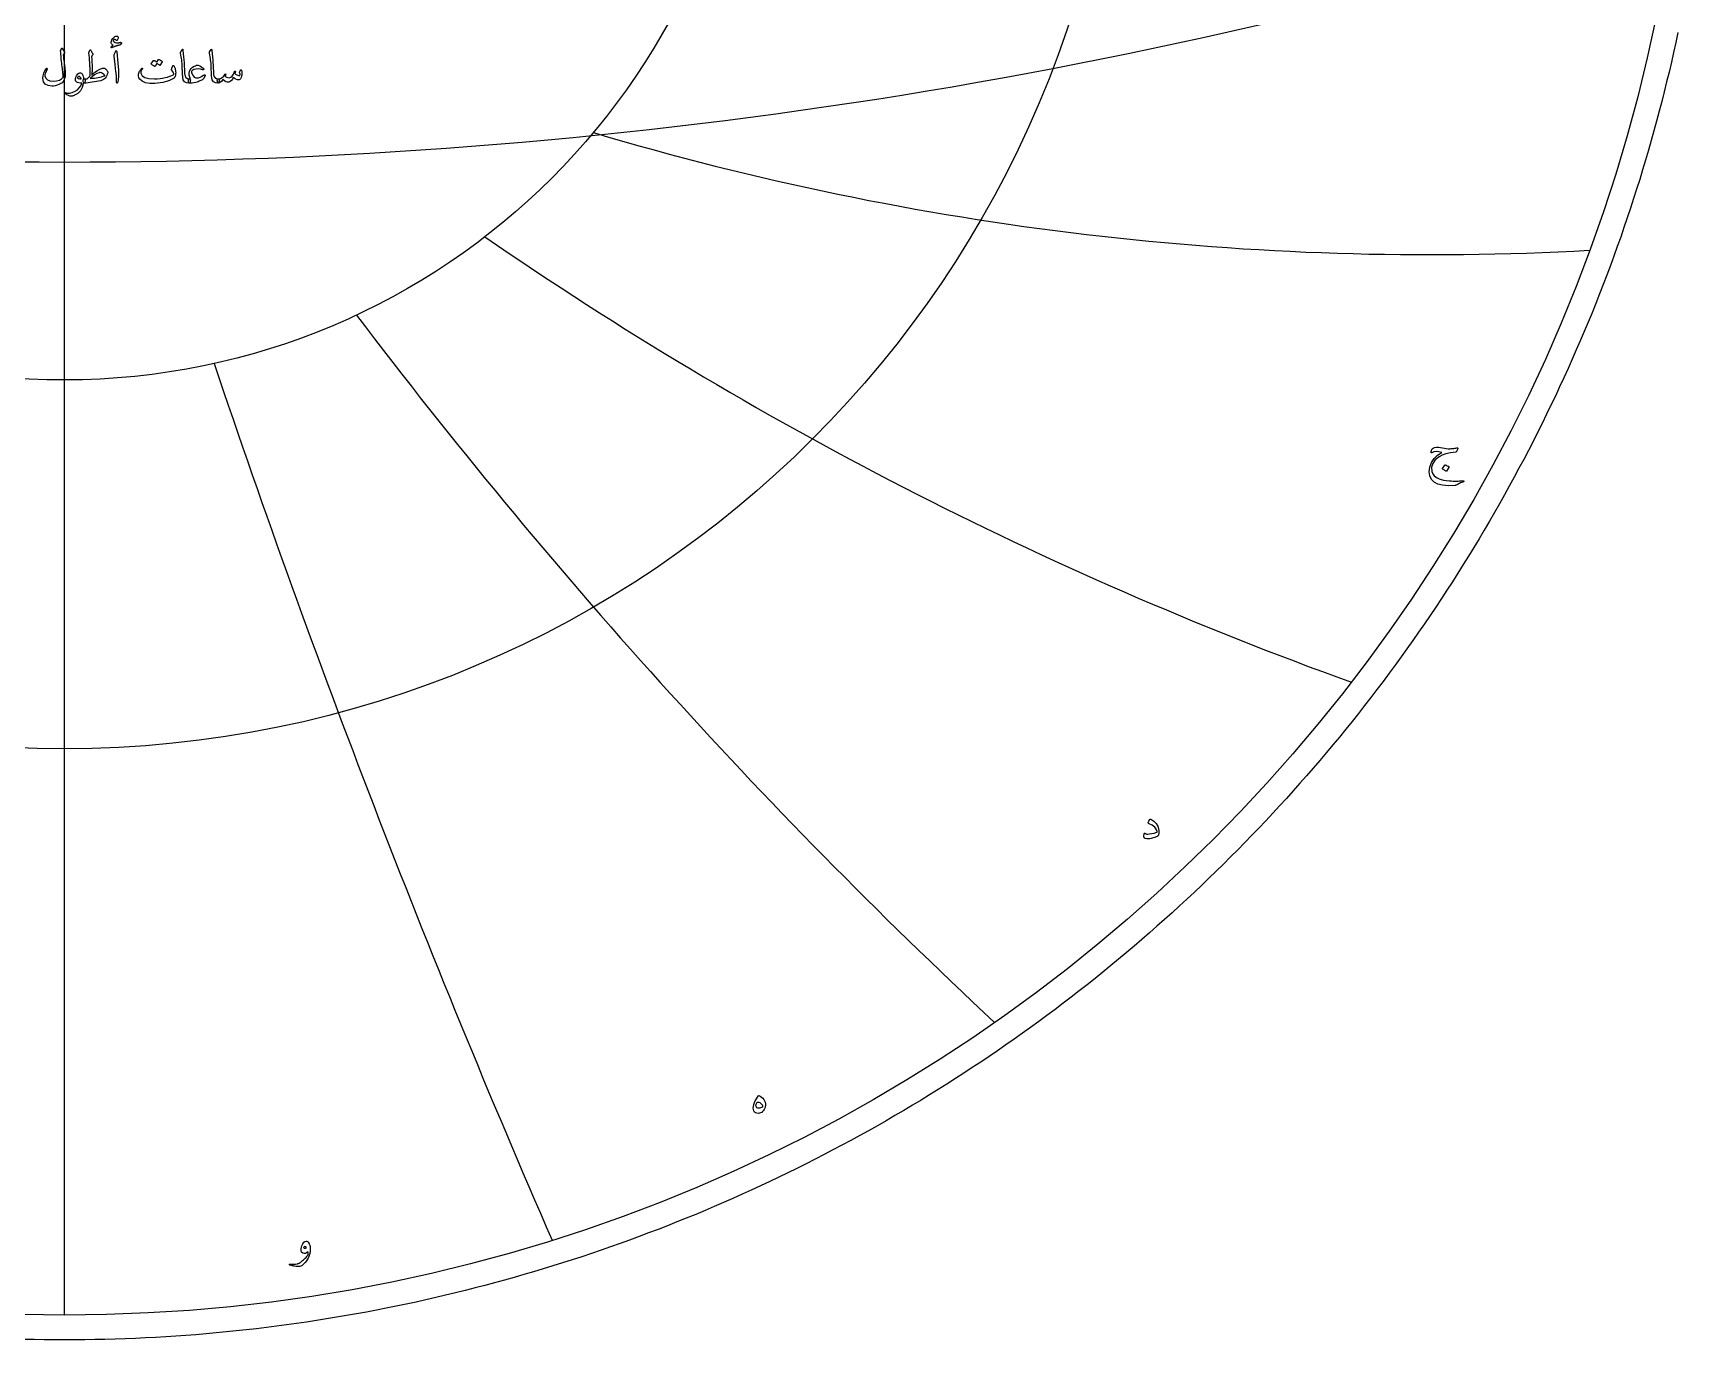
# Model space of a CAD drawing. Header units: millimetres. Extents: x -256 to 256, y -256 to 260.
# Drawn here: x -4.9 to 252.2, y -256.1 to -53.1 of the extents above; entities that cross this region are included whole.
import ezdxf

# ---------------------------------------------------------------- set-up
doc = ezdxf.new("R2010")
doc.units = ezdxf.units.MM
for name, color, linetype in [('CUT_OUTER', 1, 'Continuous'), ('ENGRAVE', 7, 'Continuous'), ('ENGRAVE_FINE', 8, 'Continuous'), ('TEXT', 5, 'Continuous')]:
    doc.layers.add(name, color=color, linetype=linetype)

msp = doc.modelspace()

# ---------------------------------------------------------------- linework, layer by layer
at = {"layer": 'CUT_OUTER'}
msp.add_lwpolyline([(250.5, -53.03), (250.17, -54.57), (249.83, -56.1), (249.48, -57.63), (249.12, -59.16), (248.75, -60.69), (248.38, -62.22), (247.99, -63.74), (247.59, -65.26), (247.19, -66.78), (246.77, -68.29), (246.35, -69.8), (245.92, -71.31), (245.48, -72.82), (245.02, -74.33), (244.56, -75.83), (244.09, -77.33), (243.61, -78.82), (243.13, -80.32), (242.63, -81.81), (242.12, -83.3), (241.61, -84.78), (241.08, -86.26), (240.55, -87.74), (240.01, -89.21), (239.45, -90.68), (238.89, -92.15), (238.32, -93.62), (237.74, -95.08), (237.16, -96.53), (236.56, -97.99), (235.95, -99.44), (235.34, -100.88), (234.72, -102.32), (234.08, -103.76), (233.44, -105.2), (232.79, -106.63), (232.13, -108.05), (231.47, -109.48), (230.79, -110.89), (230.11, -112.31), (229.41, -113.72), (228.71, -115.12), (228, -116.52), (227.28, -117.92), (226.55, -119.31), (225.82, -120.7), (225.07, -122.08), (224.32, -123.46), (223.56, -124.84), (222.79, -126.21), (222.01, -127.57), (221.22, -128.93), (220.43, -130.29), (219.62, -131.64), (218.81, -132.98), (217.99, -134.32), (217.16, -135.66), (216.32, -136.99), (215.48, -138.31), (214.63, -139.63), (213.77, -140.94), (212.9, -142.25), (212.02, -143.56), (211.14, -144.86), (210.24, -146.15), (209.34, -147.44), (208.43, -148.72), (207.52, -149.99), (206.59, -151.26), (205.66, -152.53), (204.72, -153.79), (203.77, -155.04), (202.82, -156.29), (201.86, -157.53), (200.89, -158.77), (199.91, -160), (198.92, -161.22), (197.93, -162.44), (196.93, -163.65), (195.92, -164.85), (194.91, -166.05), (193.88, -167.24), (192.85, -168.43), (191.82, -169.61), (190.77, -170.79), (189.72, -171.95), (188.66, -173.11), (187.6, -174.27), (186.52, -175.42), (185.44, -176.56), (184.36, -177.69), (183.26, -178.82), (182.16, -179.94), (181.05, -181.05), (179.94, -182.16), (178.82, -183.26), (177.69, -184.36), (176.56, -185.44), (175.42, -186.52), (174.27, -187.6), (173.11, -188.66), (171.95, -189.72), (170.79, -190.77), (169.61, -191.82), (168.43, -192.85), (167.24, -193.88), (166.05, -194.91), (164.85, -195.92), (163.65, -196.93), (162.44, -197.93), (161.22, -198.92), (160, -199.91), (158.77, -200.89), (157.53, -201.86), (156.29, -202.82), (155.04, -203.77), (153.79, -204.72), (152.53, -205.66), (151.26, -206.59), (149.99, -207.52), (148.72, -208.43), (147.44, -209.34), (146.15, -210.24), (144.86, -211.14), (143.56, -212.02), (142.25, -212.9), (140.94, -213.77), (139.63, -214.63), (138.31, -215.48), (136.99, -216.32), (135.66, -217.16), (134.32, -217.99), (132.98, -218.81), (131.64, -219.62), (130.29, -220.43), (128.93, -221.22), (127.57, -222.01), (126.21, -222.79), (124.84, -223.56), (123.46, -224.32), (122.08, -225.07), (120.7, -225.82), (119.31, -226.55), (117.92, -227.28), (116.52, -228), (115.12, -228.71), (113.72, -229.41), (112.31, -230.11), (110.89, -230.79), (109.48, -231.47), (108.05, -232.13), (106.63, -232.79), (105.2, -233.44), (103.76, -234.08), (102.32, -234.72), (100.88, -235.34), (99.44, -235.95), (97.99, -236.56), (96.53, -237.16), (95.08, -237.74), (93.62, -238.32), (92.15, -238.89), (90.68, -239.45), (89.21, -240.01), (87.74, -240.55), (86.26, -241.08), (84.78, -241.61), (83.3, -242.12), (81.81, -242.63), (80.32, -243.13), (78.82, -243.61), (77.33, -244.09), (75.83, -244.56), (74.33, -245.02), (72.82, -245.48), (71.31, -245.92), (69.8, -246.35), (68.29, -246.77), (66.78, -247.19), (65.26, -247.59), (63.74, -247.99), (62.22, -248.38), (60.69, -248.75), (59.16, -249.12), (57.63, -249.48), (56.1, -249.83), (54.57, -250.17), (53.03, -250.5), (51.49, -250.82), (49.95, -251.13), (48.41, -251.43), (46.87, -251.72), (45.32, -252.01), (43.77, -252.28), (42.23, -252.54), (40.68, -252.8), (39.12, -253.04), (37.57, -253.28), (36.02, -253.5), (34.46, -253.72), (32.9, -253.93), (31.34, -254.12), (29.78, -254.31), (28.22, -254.49), (26.66, -254.66), (25.1, -254.82), (23.53, -254.97), (21.97, -255.11), (20.4, -255.24), (18.84, -255.36), (17.27, -255.47), (15.7, -255.57), (14.13, -255.66), (12.56, -255.74), (10.99, -255.81), (9.42, -255.88), (7.85, -255.93), (6.28, -255.97), (4.71, -256.01), (3.14, -256.03), (1.57, -256.05), (0, -256.05), (-1.57, -256.05), (-3.14, -256.03), (-4.71, -256.01), (-6.28, -255.97)], dxfattribs=at)
at = {"layer": 'ENGRAVE'}
for points in [[(0, -252.2), (0, 252.2)], [(0, -252.2), (0, -106.97)]]:
    msp.add_lwpolyline(points, dxfattribs=at)
for radius in [252.2, 164.25, 106.97]:
    msp.add_circle((0, 0), radius, dxfattribs=at)
for centre, radius, start, end in [((212.05, 367.28), 454.8, 253.3991, 273.1165), ((398.98, 398.98), 587.67, 235.39964, 250.18768), ((731.85, 422.53), 860.88, 217.11136, 226.97006), ((1631.04, 437.03), 1696.54, 198.6117, 203.54104)]:
    msp.add_arc(centre, radius, start, end, dxfattribs=at)
at = {"layer": 'ENGRAVE_FINE'}
msp.add_arc((0, 744.8), 817.93, 252.21055, 287.78945, dxfattribs=at)
at = {"layer": 'TEXT'}
for points in [[(8.56, -54.99), (8.47, -55.01), (8.38, -55.03), (8.3, -55.04), (8.23, -55.06), (8.16, -55.07), (8.1, -55.09), (8.05, -55.1), (8.01, -55.12), (7.96, -55.13), (7.91, -55.15), (7.85, -55.18), (7.77, -55.21), (7.69, -55.24), (7.6, -55.28), (7.5, -55.32), (7.4, -55.37), (7.35, -55.39), (7.31, -55.39), (7.28, -55.37), (7.26, -55.34), (7.24, -55.27), (7.29, -55.19), (7.38, -55.09), (7.54, -54.99), (7.42, -54.92), (7.33, -54.84), (7.27, -54.77), (7.24, -54.68), (7.23, -54.52), (7.27, -54.35), (7.35, -54.16), (7.48, -53.96), (7.64, -53.78), (7.8, -53.66), (7.96, -53.59), (8.13, -53.58), (8.22, -53.6), (8.29, -53.65), (8.32, -53.73), (8.32, -53.83), (8.31, -53.93), (8.28, -54.03), (8.24, -54.12), (8.19, -54.2), (8.15, -54.26), (8.1, -54.28), (8.06, -54.28), (8.02, -54.24), (7.98, -54.18), (7.93, -54.14), (7.87, -54.11), (7.8, -54.1), (7.73, -54.1), (7.67, -54.12), (7.62, -54.14), (7.58, -54.19), (7.55, -54.24), (7.54, -54.29), (7.55, -54.33), (7.58, -54.38), (7.72, -54.48), (7.88, -54.55), (8.07, -54.6), (8.3, -54.62), (8.32, -54.62), (8.34, -54.61), (8.36, -54.61), (8.39, -54.61), (8.41, -54.6), (8.45, -54.59), (8.48, -54.59), (8.51, -54.58), (8.55, -54.57), (8.59, -54.57), (8.62, -54.56), (8.64, -54.55), (8.67, -54.55), (8.69, -54.55), (8.71, -54.54), (8.72, -54.54), (8.75, -54.55), (8.78, -54.56), (8.8, -54.57), (8.81, -54.59), (8.82, -54.62), (8.82, -54.64), (8.82, -54.66), (8.82, -54.67), (8.75, -54.81), (8.68, -54.9), (8.62, -54.97), (8.56, -54.99)], [(-0.46, -55.49), (-0.45, -55.46), (-0.44, -55.45), (-0.42, -55.44), (-0.39, -55.44), (-0.37, -55.44), (-0.35, -55.45), (-0.33, -55.47), (-0.32, -55.5), (-0.25, -55.67), (-0.18, -55.81), (-0.1, -55.93), (-0.02, -56.03), (0, -56.07), (0.01, -56.11), (0, -56.15), (-0.03, -56.21), (-0.05, -56.23), (-0.06, -56.25), (-0.08, -56.28), (-0.09, -56.3), (-0.11, -56.32), (-0.12, -56.34), (-0.13, -56.36), (-0.15, -56.37), (-0.16, -56.4), (-0.18, -56.43), (-0.19, -56.47), (-0.19, -56.52), (-0.18, -56.64), (-0.17, -56.78), (-0.15, -56.93), (-0.14, -57.09), (-0.12, -57.26), (-0.1, -57.44), (-0.08, -57.63), (-0.05, -57.84), (-0.02, -58.04), (0, -58.24), (0.02, -58.42), (0.04, -58.58), (0.06, -58.74), (0.07, -58.88), (0.08, -59.02), (0.09, -59.14), (0.1, -59.5), (0.07, -59.84), (0, -60.16), (-0.11, -60.47), (-0.21, -60.64), (-0.38, -60.81), (-0.59, -60.96), (-0.87, -61.1), (-1.17, -61.21), (-1.45, -61.29), (-1.71, -61.34), (-1.96, -61.35), (-2.57, -61.27), (-3.01, -61.04), (-3.28, -60.66), (-3.37, -60.13), (-3.34, -59.74), (-3.23, -59.36), (-3.06, -58.98), (-2.82, -58.62), (-2.8, -58.59), (-2.78, -58.58), (-2.76, -58.58), (-2.74, -58.58), (-2.71, -58.59), (-2.7, -58.6), (-2.68, -58.61), (-2.68, -58.63), (-2.67, -58.65), (-2.67, -58.68), (-2.68, -58.7), (-2.69, -58.72), (-2.86, -59.05), (-2.97, -59.32), (-3.04, -59.55), (-3.05, -59.73), (-2.93, -60.12), (-2.67, -60.39), (-2.26, -60.55), (-1.72, -60.58), (-1.23, -60.53), (-0.81, -60.41), (-0.47, -60.21), (-0.2, -59.95), (-0.21, -59.82), (-0.22, -59.68), (-0.23, -59.51), (-0.25, -59.32), (-0.27, -59.1), (-0.3, -58.87), (-0.33, -58.61), (-0.37, -58.33), (-0.41, -58.04), (-0.44, -57.76), (-0.47, -57.48), (-0.5, -57.21), (-0.53, -56.94), (-0.55, -56.67), (-0.58, -56.41), (-0.6, -56.15), (-0.62, -55.91), (-0.62, -55.88), (-0.62, -55.85), (-0.61, -55.83), (-0.6, -55.81)], [(3.96, -55.75), (3.98, -55.73), (4, -55.72), (4.01, -55.71), (4.02, -55.71), (4.04, -55.72), (4.05, -55.73), (4.06, -55.75), (4.07, -55.77), (4.12, -55.87), (4.16, -55.96), (4.2, -56.04), (4.24, -56.12), (4.28, -56.19), (4.32, -56.25), (4.35, -56.3), (4.38, -56.34), (4.41, -56.37), (4.42, -56.41), (4.41, -56.44), (4.38, -56.48), (4.24, -56.66), (4.22, -56.69), (4.21, -56.73), (4.2, -56.77), (4.2, -56.82), (4.23, -57.16), (4.25, -57.46), (4.26, -57.72), (4.28, -57.94), (4.28, -58.12), (4.29, -58.26), (4.3, -58.36), (4.3, -58.42), (4.3, -58.6), (4.29, -58.76), (4.28, -58.92), (4.27, -59.07), (4.26, -59.21), (4.24, -59.34), (4.22, -59.47), (4.2, -59.58), (4.7, -59.2), (5.12, -58.91), (5.48, -58.71), (5.78, -58.59), (5.91, -58.56), (6.03, -58.55), (6.13, -58.56), (6.22, -58.58), (6.35, -58.65), (6.47, -58.75), (6.58, -58.89), (6.69, -59.07), (6.71, -59.12), (6.72, -59.17), (6.71, -59.22), (6.7, -59.28), (6.63, -59.51), (6.54, -59.72), (6.44, -59.92), (6.33, -60.11), (6.22, -60.23), (6.06, -60.34), (5.86, -60.43), (5.62, -60.5), (5.29, -60.58), (4.96, -60.64), (4.64, -60.7), (4.31, -60.75), (4, -60.8), (3.68, -60.84), (3.37, -60.87), (3.06, -60.89), (3.02, -60.88), (2.99, -60.85), (2.96, -60.8), (2.93, -60.73), (2.91, -60.64), (2.9, -60.56), (2.89, -60.48), (2.9, -60.4), (2.92, -60.33), (2.96, -60.28), (3, -60.25), (3.06, -60.23), (3.13, -60.23), (3.2, -60.22), (3.27, -60.22), (3.33, -60.21), (3.39, -60.21), (3.44, -60.2), (3.49, -60.19), (3.53, -60.19), (3.94, -59.8), (3.94, -59.78), (3.95, -59.76), (3.95, -59.73), (3.96, -59.7), (3.96, -59.66), (3.96, -59.62), (3.97, -59.57), (3.97, -59.52), (3.97, -59.47), (3.98, -59.41), (3.98, -59.34), (3.98, -59.27), (3.98, -59.2), (3.98, -59.12), (3.98, -59.05), (3.98, -58.96), (3.98, -58.87), (3.97, -58.76), (3.97, -58.63), (3.96, -58.48), (3.95, -58.32), (3.94, -58.14), (3.93, -57.94), (3.92, -57.73), (3.89, -57.26), (3.86, -56.88), (3.83, -56.61), (3.81, -56.43), (3.79, -56.32), (3.78, -56.23), (3.77, -56.17), (3.77, -56.14), (3.8, -56.08), (3.82, -56.02), (3.84, -55.97), (3.86, -55.92), (3.89, -55.88), (3.91, -55.83), (3.94, -55.79), (3.96, -55.75)], [(7.9, -56.02), (7.97, -55.89), (8.03, -55.84), (8.07, -55.88), (8.1, -56.01), (8.27, -57.79), (8.37, -58.88), (8.39, -59.75), (8.33, -60.4), (8.2, -60.84), (8.18, -60.87), (8.16, -60.89), (8.14, -60.89), (8.12, -60.88), (8.11, -60.86), (8.1, -60.83), (8.09, -60.8), (8.09, -60.76), (8.09, -60.44), (8.08, -60.11), (8.05, -59.76), (8.01, -59.38), (8, -59.29), (7.97, -59.03), (7.92, -58.6), (7.85, -58.01), (7.69, -56.69), (7.69, -56.62), (7.69, -56.56), (7.7, -56.5), (7.72, -56.45)], [(18.27, -55.66), (18.28, -55.64), (18.3, -55.62), (18.31, -55.62), (18.32, -55.62), (18.34, -55.63), (18.35, -55.66), (18.37, -55.7), (18.38, -55.77), (18.44, -56.31), (18.49, -56.81), (18.52, -57.27), (18.55, -57.69), (18.57, -58.05), (18.59, -58.37), (18.6, -58.66), (18.61, -58.91), (18.62, -59.12), (18.63, -59.29), (18.64, -59.42), (18.65, -59.52), (18.71, -59.82), (18.85, -60.03), (19.07, -60.17), (19.37, -60.23), (19.45, -60.26), (19.51, -60.31), (19.53, -60.39), (19.52, -60.5), (19.49, -60.67), (19.45, -60.79), (19.41, -60.86), (19.37, -60.89), (18.95, -60.83), (18.64, -60.67), (18.44, -60.39), (18.36, -60), (18.34, -59.82), (18.33, -59.63), (18.32, -59.44), (18.31, -59.26), (18.3, -59.07), (18.29, -58.88), (18.28, -58.69), (18.28, -58.51), (18.26, -58.15), (18.24, -57.82), (18.22, -57.54), (18.19, -57.28), (18.15, -57.04), (18.11, -56.78), (18.07, -56.51), (18.01, -56.22), (18.01, -56.17), (18.01, -56.12), (18.02, -56.08), (18.04, -56.04)], [(22.76, -55.66), (22.78, -55.64), (22.79, -55.62), (22.8, -55.62), (22.81, -55.62), (22.83, -55.63), (22.84, -55.66), (22.86, -55.7), (22.87, -55.77), (22.93, -56.31), (22.98, -56.81), (23.02, -57.27), (23.04, -57.69), (23.06, -58.05), (23.08, -58.37), (23.09, -58.66), (23.11, -58.91), (23.12, -59.12), (23.13, -59.29), (23.13, -59.42), (23.14, -59.52), (23.2, -59.82), (23.35, -60.03), (23.57, -60.17), (23.86, -60.23), (23.95, -60.26), (24, -60.31), (24.02, -60.39), (24.02, -60.5), (23.98, -60.67), (23.95, -60.79), (23.91, -60.86), (23.86, -60.89), (23.44, -60.83), (23.14, -60.67), (22.94, -60.39), (22.85, -60), (22.83, -59.82), (22.82, -59.63), (22.81, -59.44), (22.8, -59.26), (22.79, -59.07), (22.78, -58.88), (22.78, -58.69), (22.77, -58.51), (22.75, -58.15), (22.74, -57.82), (22.71, -57.54), (22.68, -57.28), (22.65, -57.04), (22.61, -56.78), (22.56, -56.51), (22.51, -56.22), (22.5, -56.17), (22.5, -56.12), (22.51, -56.08), (22.53, -56.04)], [(16.95, -58.19), (17, -58.25), (17.04, -58.32), (17.08, -58.39), (17.12, -58.47), (17.15, -58.56), (17.18, -58.65), (17.2, -58.75), (17.22, -58.85), (17.25, -59.05), (17.26, -59.26), (17.24, -59.46), (17.21, -59.66), (17.16, -59.84), (17.09, -59.98), (17.01, -60.09), (16.92, -60.17), (16.62, -60.33), (16.3, -60.47), (15.97, -60.59), (15.61, -60.7), (15.24, -60.79), (14.85, -60.86), (14.44, -60.91), (14.02, -60.94), (13.22, -60.93), (12.56, -60.82), (12.05, -60.6), (11.68, -60.28), (11.53, -60.04), (11.46, -59.77), (11.47, -59.48), (11.56, -59.17), (11.59, -59.11), (11.63, -59.04), (11.67, -58.97), (11.72, -58.9), (11.77, -58.83), (11.83, -58.76), (11.89, -58.68), (11.95, -58.61), (11.98, -58.59), (12, -58.57), (12.02, -58.57), (12.05, -58.57), (12.07, -58.58), (12.08, -58.59), (12.09, -58.61), (12.1, -58.63), (12.1, -58.65), (12.1, -58.67), (12.09, -58.69), (12.08, -58.71), (12.02, -58.78), (11.96, -58.86), (11.91, -58.94), (11.87, -59.02), (11.84, -59.1), (11.82, -59.18), (11.82, -59.25), (11.83, -59.32), (12.06, -59.73), (12.48, -60.02), (13.11, -60.18), (13.94, -60.23), (14.39, -60.21), (14.82, -60.17), (15.23, -60.11), (15.62, -60.03), (15.99, -59.94), (16.34, -59.82), (16.67, -59.68), (16.98, -59.52), (16.95, -59.37), (16.88, -59.2), (16.77, -59.02), (16.63, -58.82), (16.62, -58.8), (16.62, -58.76), (16.63, -58.71), (16.64, -58.64), (16.65, -58.64), (16.65, -58.63), (16.65, -58.63), (16.65, -58.62), (16.67, -58.53), (16.71, -58.43), (16.75, -58.31), (16.81, -58.19), (16.83, -58.15), (16.87, -58.14), (16.9, -58.15), (16.95, -58.19)], [(14.58, -57.22), (14.59, -57.21), (14.6, -57.21), (14.62, -57.21), (14.64, -57.21), (14.71, -57.23), (14.78, -57.26), (14.85, -57.3), (14.91, -57.33), (14.97, -57.37), (15.04, -57.41), (15.1, -57.46), (15.15, -57.5), (15.17, -57.52), (15.17, -57.54), (15.17, -57.55), (15.16, -57.57), (14.81, -58.12), (14.8, -58.13), (14.79, -58.13), (14.77, -58.12), (14.75, -58.11), (14.73, -58.09), (14.71, -58.08), (14.67, -58.05), (14.62, -58.02), (14.57, -57.99), (14.5, -57.95), (14.42, -57.9), (14.33, -57.85), (14.06, -58.28), (14.05, -58.29), (14.03, -58.3), (14.01, -58.29), (13.99, -58.27), (13.97, -58.26), (13.93, -58.24), (13.89, -58.21), (13.83, -58.17), (13.77, -58.13), (13.68, -58.08), (13.59, -58.02), (13.48, -57.95), (13.47, -57.94), (13.46, -57.93), (13.46, -57.92), (13.47, -57.91), (13.83, -57.38), (13.84, -57.37), (13.85, -57.37), (13.86, -57.37), (13.88, -57.37), (13.95, -57.39), (14, -57.41), (14.06, -57.44), (14.12, -57.46), (14.17, -57.5), (14.22, -57.53), (14.27, -57.57), (14.32, -57.61)], [(21.82, -59.7), (21.62, -60.14), (21.6, -60.18), (21.57, -60.22), (21.55, -60.24), (21.53, -60.26), (21.41, -60.34), (21.29, -60.41), (21.16, -60.48), (21.03, -60.54), (20.88, -60.6), (20.73, -60.66), (20.57, -60.71), (20.4, -60.76), (20.09, -60.83), (19.81, -60.88), (19.57, -60.9), (19.37, -60.89), (19.29, -60.85), (19.24, -60.78), (19.22, -60.68), (19.22, -60.54), (19.24, -60.41), (19.26, -60.32), (19.3, -60.26), (19.34, -60.23), (19.35, -60.23), (19.36, -60.23), (19.36, -60.23), (19.37, -60.23), (19.43, -60.24), (19.48, -60.24), (19.53, -60.24), (19.58, -60.23), (19.49, -60.1), (19.43, -59.96), (19.38, -59.8), (19.35, -59.63), (19.35, -59.33), (19.4, -59.05), (19.51, -58.81), (19.68, -58.61), (19.89, -58.42), (20.1, -58.27), (20.31, -58.17), (20.51, -58.11), (20.73, -58.11), (20.98, -58.19), (21.25, -58.35), (21.56, -58.59), (21.59, -58.63), (21.61, -58.67), (21.61, -58.71), (21.59, -58.76), (21.56, -58.8), (21.52, -58.81), (21.48, -58.82), (21.43, -58.8), (21.09, -58.71), (20.75, -58.67), (20.41, -58.7), (20.06, -58.79), (19.92, -58.85), (19.82, -58.91), (19.75, -58.98), (19.71, -59.06), (19.7, -59.16), (19.72, -59.28), (19.79, -59.43), (19.89, -59.61), (20.02, -59.79), (20.14, -59.93), (20.25, -60.02), (20.36, -60.06), (20.59, -60.08), (20.82, -60.06), (21.05, -59.98), (21.28, -59.86), (21.49, -59.71), (21.6, -59.64), (21.69, -59.6), (21.75, -59.59), (21.8, -59.61), (21.81, -59.63), (21.82, -59.66), (21.82, -59.68), (21.82, -59.7)], [(27.38, -58.82), (27.4, -58.81), (27.42, -58.81), (27.44, -58.83), (27.46, -58.86), (27.49, -58.92), (27.51, -59), (27.52, -59.1), (27.53, -59.23), (27.53, -59.37), (27.52, -59.51), (27.51, -59.64), (27.48, -59.78), (27.4, -60.03), (27.31, -60.22), (27.21, -60.33), (27.1, -60.37), (26.85, -60.36), (26.61, -60.29), (26.39, -60.17), (26.19, -60), (26.06, -60.27), (25.9, -60.48), (25.71, -60.63), (25.5, -60.72), (25.27, -60.74), (25.05, -60.68), (24.82, -60.55), (24.59, -60.34), (24.4, -60.58), (24.22, -60.75), (24.04, -60.85), (23.86, -60.89), (23.83, -60.87), (23.8, -60.81), (23.76, -60.71), (23.73, -60.57), (23.72, -60.43), (23.74, -60.33), (23.79, -60.26), (23.86, -60.23), (24.2, -60.16), (24.49, -60.01), (24.74, -59.79), (24.95, -59.5), (24.96, -59.48), (24.98, -59.47), (24.99, -59.47), (25, -59.46), (25.02, -59.47), (25.04, -59.47), (25.05, -59.48), (25.06, -59.49), (25.07, -59.53), (25.05, -59.6), (25.01, -59.69), (24.95, -59.81), (25.03, -59.91), (25.16, -59.97), (25.33, -60.02), (25.54, -60.04), (25.81, -59.98), (26.04, -59.8), (26.24, -59.49), (26.4, -59.06), (26.41, -59.04), (26.42, -59.02), (26.43, -59.01), (26.45, -59.01), (26.47, -59.01), (26.49, -59.01), (26.5, -59.02), (26.51, -59.04), (26.52, -59.05), (26.53, -59.07), (26.53, -59.09), (26.53, -59.11), (26.46, -59.41), (26.54, -59.49), (26.64, -59.56), (26.76, -59.61), (26.9, -59.66), (27.03, -59.69), (27.13, -59.7), (27.2, -59.68), (27.24, -59.64), (27.25, -59.57), (27.25, -59.48), (27.22, -59.36), (27.17, -59.22), (27.18, -59.18), (27.22, -59.1), (27.29, -58.98), (27.38, -58.82)], [(2.91, -60.97), (2.74, -61.56), (2.46, -62.06), (2.05, -62.47), (1.54, -62.77), (1.47, -62.81), (1.4, -62.83), (1.33, -62.86), (1.26, -62.88), (1.19, -62.9), (1.12, -62.91), (1.06, -62.92), (0.99, -62.93), (0.84, -62.9), (0.63, -62.82), (0.37, -62.68), (0.07, -62.48), (0.03, -62.46), (0.01, -62.43), (0.01, -62.4), (0.01, -62.38), (0.03, -62.36), (0.05, -62.35), (0.08, -62.35), (0.12, -62.36), (0.44, -62.46), (0.8, -62.46), (1.2, -62.36), (1.63, -62.15), (1.99, -61.91), (2.29, -61.62), (2.52, -61.29), (2.69, -60.92), (2.69, -60.91), (2.69, -60.9), (2.68, -60.89), (2.67, -60.89), (2.42, -60.87), (2.21, -60.84), (2.03, -60.8), (1.89, -60.74), (1.79, -60.65), (1.72, -60.53), (1.69, -60.37), (1.71, -60.18), (1.71, -60.15), (1.71, -60.12), (1.72, -60.1), (1.73, -60.07), (1.74, -60.04), (1.74, -60.01), (1.75, -59.98), (1.76, -59.95), (1.85, -59.74), (1.95, -59.57), (2.07, -59.44), (2.21, -59.33), (2.36, -59.28), (2.49, -59.28), (2.61, -59.34), (2.71, -59.45), (2.81, -59.61), (2.88, -59.79), (2.93, -60), (2.95, -60.23), (2.97, -60.23), (2.98, -60.23), (3, -60.23), (3.01, -60.23), (3.02, -60.23), (3.03, -60.23), (3.05, -60.23), (3.06, -60.23), (3.11, -60.24), (3.15, -60.27), (3.18, -60.32), (3.19, -60.39), (3.2, -60.47), (3.2, -60.56), (3.19, -60.64), (3.17, -60.72), (3.15, -60.79), (3.12, -60.85), (3.09, -60.88), (3.06, -60.89), (2.92, -60.89), (2.92, -60.9), (2.92, -60.92), (2.92, -60.94), (2.91, -60.97)], [(2.56, -60.15), (2.49, -60.02), (2.4, -59.93), (2.31, -59.87), (2.21, -59.86), (2.16, -59.87), (2.1, -59.9), (2.06, -59.93), (2.02, -59.97), (2, -60), (2, -60.02), (2.01, -60.05), (2.03, -60.07), (2.11, -60.14), (2.22, -60.18), (2.36, -60.21), (2.53, -60.21), (2.55, -60.21), (2.56, -60.2), (2.57, -60.18), (2.56, -60.15)], [(5.52, -59.25), (5.49, -59.25), (5.45, -59.25), (5.41, -59.26), (5.37, -59.27), (5.01, -59.41), (4.66, -59.6), (4.32, -59.86), (3.98, -60.16), (4.32, -60.13), (4.64, -60.09), (4.95, -60.05), (5.23, -60), (5.5, -59.95), (5.76, -59.89), (5.99, -59.82), (6.21, -59.75), (6.23, -59.74), (6.24, -59.73), (6.24, -59.71), (6.23, -59.7), (6.08, -59.51), (5.91, -59.37), (5.72, -59.28), (5.52, -59.25)], [(216.31, -117.68), (216.12, -118.1), (216.1, -118.12), (216.09, -118.14), (216.06, -118.16), (216.04, -118.17), (215.18, -118.3), (214.46, -118.47), (213.88, -118.66), (213.44, -118.89), (212.83, -119.39), (212.43, -119.94), (212.26, -120.54), (212.31, -121.19), (212.44, -121.54), (212.67, -121.85), (213, -122.12), (213.42, -122.35), (213.72, -122.46), (214.08, -122.54), (214.52, -122.6), (215.04, -122.65), (215.31, -122.66), (215.58, -122.67), (215.85, -122.67), (216.11, -122.67), (216.36, -122.67), (216.61, -122.66), (216.86, -122.64), (217.1, -122.62), (217.15, -122.62), (217.2, -122.62), (217.23, -122.64), (217.25, -122.66), (217.26, -122.68), (217.27, -122.7), (217.26, -122.73), (217.25, -122.76), (217.24, -122.77), (217.23, -122.78), (217.22, -122.79), (217.21, -122.8), (217.2, -122.8), (217.18, -122.81), (217.17, -122.82), (217.15, -122.83), (216.93, -122.9), (216.73, -122.97), (216.56, -123.05), (216.42, -123.13), (216.32, -123.19), (216.24, -123.23), (216.16, -123.27), (216.09, -123.31), (216.04, -123.33), (215.99, -123.35), (215.95, -123.36), (215.92, -123.37), (214.86, -123.41), (213.96, -123.33), (213.22, -123.14), (212.64, -122.83), (212.22, -122.41), (211.97, -121.89), (211.89, -121.26), (211.99, -120.53), (212.24, -119.79), (212.64, -119.16), (213.18, -118.64), (213.86, -118.23), (213.38, -118.13), (212.96, -118.11), (212.6, -118.16), (212.3, -118.28), (212.27, -118.29), (212.25, -118.3), (212.22, -118.3), (212.2, -118.3), (212.19, -118.29), (212.18, -118.28), (212.17, -118.26), (212.17, -118.24), (212.18, -118.15), (212.19, -118.05), (212.22, -117.96), (212.24, -117.86), (212.34, -117.68), (212.5, -117.55), (212.71, -117.46), (212.99, -117.42), (213.16, -117.42), (213.38, -117.44), (213.64, -117.48), (213.94, -117.54), (214.25, -117.59), (214.54, -117.63), (214.81, -117.65), (215.05, -117.65), (215.16, -117.65), (215.28, -117.64), (215.41, -117.63), (215.55, -117.62), (215.69, -117.6), (215.84, -117.59), (216, -117.56), (216.16, -117.54), (216.25, -117.54), (216.31, -117.56), (216.33, -117.6), (216.31, -117.68)], [(214.31, -120.19), (214.32, -120.18), (214.33, -120.17), (214.35, -120.17), (214.37, -120.17), (214.52, -120.23), (214.66, -120.31), (214.8, -120.39), (214.92, -120.5), (214.93, -120.51), (214.94, -120.53), (214.94, -120.54), (214.93, -120.56), (214.57, -121.15), (214.55, -121.16), (214.53, -121.16), (214.51, -121.16), (214.49, -121.14), (214.47, -121.12), (214.43, -121.1), (214.39, -121.07), (214.33, -121.03), (214.25, -120.98), (214.17, -120.93), (214.06, -120.87), (213.95, -120.8), (213.93, -120.79), (213.92, -120.77), (213.92, -120.76), (213.93, -120.75)], [(168.27, -175.71), (168.3, -175.62), (168.33, -175.53), (168.36, -175.46), (168.39, -175.4), (168.41, -175.34), (168.44, -175.29), (168.47, -175.25), (168.49, -175.22), (168.53, -175.19), (168.57, -175.18), (168.62, -175.18), (168.67, -175.21), (169.13, -175.51), (169.48, -175.87), (169.73, -176.28), (169.87, -176.73), (169.89, -176.86), (169.9, -176.99), (169.91, -177.11), (169.91, -177.24), (169.9, -177.35), (169.88, -177.47), (169.86, -177.57), (169.83, -177.68), (169.8, -177.73), (169.77, -177.78), (169.72, -177.82), (169.67, -177.86), (169.48, -177.95), (169.29, -178.03), (169.1, -178.1), (168.89, -178.15), (168.69, -178.19), (168.48, -178.22), (168.26, -178.24), (168.04, -178.25), (167.78, -178.21), (167.62, -178.06), (167.57, -177.81), (167.61, -177.46), (167.62, -177.42), (167.64, -177.39), (167.67, -177.37), (167.7, -177.36), (167.73, -177.36), (167.76, -177.37), (167.79, -177.39), (167.82, -177.41), (167.91, -177.46), (168.04, -177.49), (168.2, -177.5), (168.4, -177.48), (168.82, -177.42), (169.17, -177.35), (169.44, -177.27), (169.63, -177.19), (169.64, -177.18), (169.64, -177.16), (169.65, -177.13), (169.64, -177.1), (169.51, -176.73), (169.26, -176.41), (168.88, -176.13), (168.38, -175.89), (168.32, -175.85), (168.28, -175.81), (168.26, -175.76), (168.27, -175.71)], [(107.66, -218.16), (107.73, -218.13), (107.8, -218.12), (107.89, -218.14), (107.98, -218.18), (108.21, -218.34), (108.4, -218.51), (108.56, -218.71), (108.68, -218.92), (108.77, -219.15), (108.81, -219.38), (108.82, -219.62), (108.78, -219.86), (108.72, -220.08), (108.63, -220.28), (108.52, -220.45), (108.39, -220.6), (108.24, -220.72), (108.07, -220.8), (107.9, -220.85), (107.72, -220.87), (107.47, -220.85), (107.28, -220.78), (107.13, -220.66), (107.02, -220.5), (106.95, -220.29), (106.93, -220.06), (106.95, -219.79), (107.01, -219.5), (107.11, -219.19), (107.24, -218.9), (107.41, -218.63), (107.61, -218.37), (107.61, -218.36), (107.62, -218.33), (107.62, -218.3), (107.62, -218.27), (107.62, -218.23), (107.63, -218.19), (107.64, -218.17), (107.66, -218.16)], [(108.4, -219.82), (108.43, -219.78), (108.43, -219.73), (108.41, -219.67), (108.36, -219.59), (108.18, -219.4), (108, -219.26), (107.83, -219.18), (107.67, -219.16), (107.59, -219.17), (107.52, -219.21), (107.45, -219.28), (107.39, -219.38), (107.34, -219.49), (107.31, -219.58), (107.3, -219.66), (107.31, -219.73), (107.36, -219.86), (107.45, -219.94), (107.58, -220), (107.75, -220.02), (107.94, -220), (108.11, -219.97), (108.26, -219.91), (108.4, -219.82)], [(36.86, -241.45), (37, -241.12), (37.15, -240.88), (37.31, -240.75), (37.49, -240.7), (37.6, -240.72), (37.71, -240.78), (37.81, -240.88), (37.91, -241.01), (37.96, -241.09), (38, -241.17), (38.03, -241.25), (38.06, -241.34), (38.09, -241.42), (38.11, -241.51), (38.13, -241.61), (38.15, -241.7), (38.16, -241.91), (38.15, -242.16), (38.11, -242.45), (38.03, -242.78), (37.92, -243.12), (37.77, -243.44), (37.58, -243.75), (37.35, -244.04), (37.11, -244.3), (36.89, -244.48), (36.7, -244.6), (36.54, -244.65), (36.37, -244.66), (36.18, -244.66), (35.96, -244.64), (35.72, -244.6), (35.59, -244.58), (35.48, -244.56), (35.38, -244.54), (35.28, -244.52), (35.19, -244.49), (35.11, -244.47), (35.04, -244.44), (34.98, -244.42), (34.95, -244.4), (34.92, -244.38), (34.91, -244.35), (34.9, -244.33), (34.92, -244.3), (34.94, -244.28), (34.97, -244.28), (35.01, -244.28), (35.3, -244.31), (35.6, -244.31), (35.88, -244.29), (36.16, -244.23), (36.24, -244.21), (36.34, -244.17), (36.44, -244.11), (36.56, -244.04), (36.68, -243.96), (36.81, -243.86), (36.95, -243.74), (37.1, -243.61), (37.25, -243.48), (37.38, -243.35), (37.5, -243.23), (37.6, -243.12), (37.68, -243.01), (37.75, -242.9), (37.8, -242.8), (37.84, -242.71), (37.82, -242.56), (37.8, -242.46), (37.77, -242.39), (37.75, -242.35), (37.59, -242.54), (37.41, -242.64), (37.21, -242.65), (36.99, -242.58), (36.81, -242.42), (36.73, -242.18), (36.75, -241.85), (36.86, -241.45)], [(37.56, -241.73), (37.45, -241.59), (37.33, -241.54), (37.21, -241.58), (37.08, -241.7), (37.18, -241.78), (37.3, -241.82), (37.42, -241.8), (37.56, -241.73)]]:
    msp.add_lwpolyline(points, close=True, dxfattribs=at)

doc.saveas('drawing.dxf')
